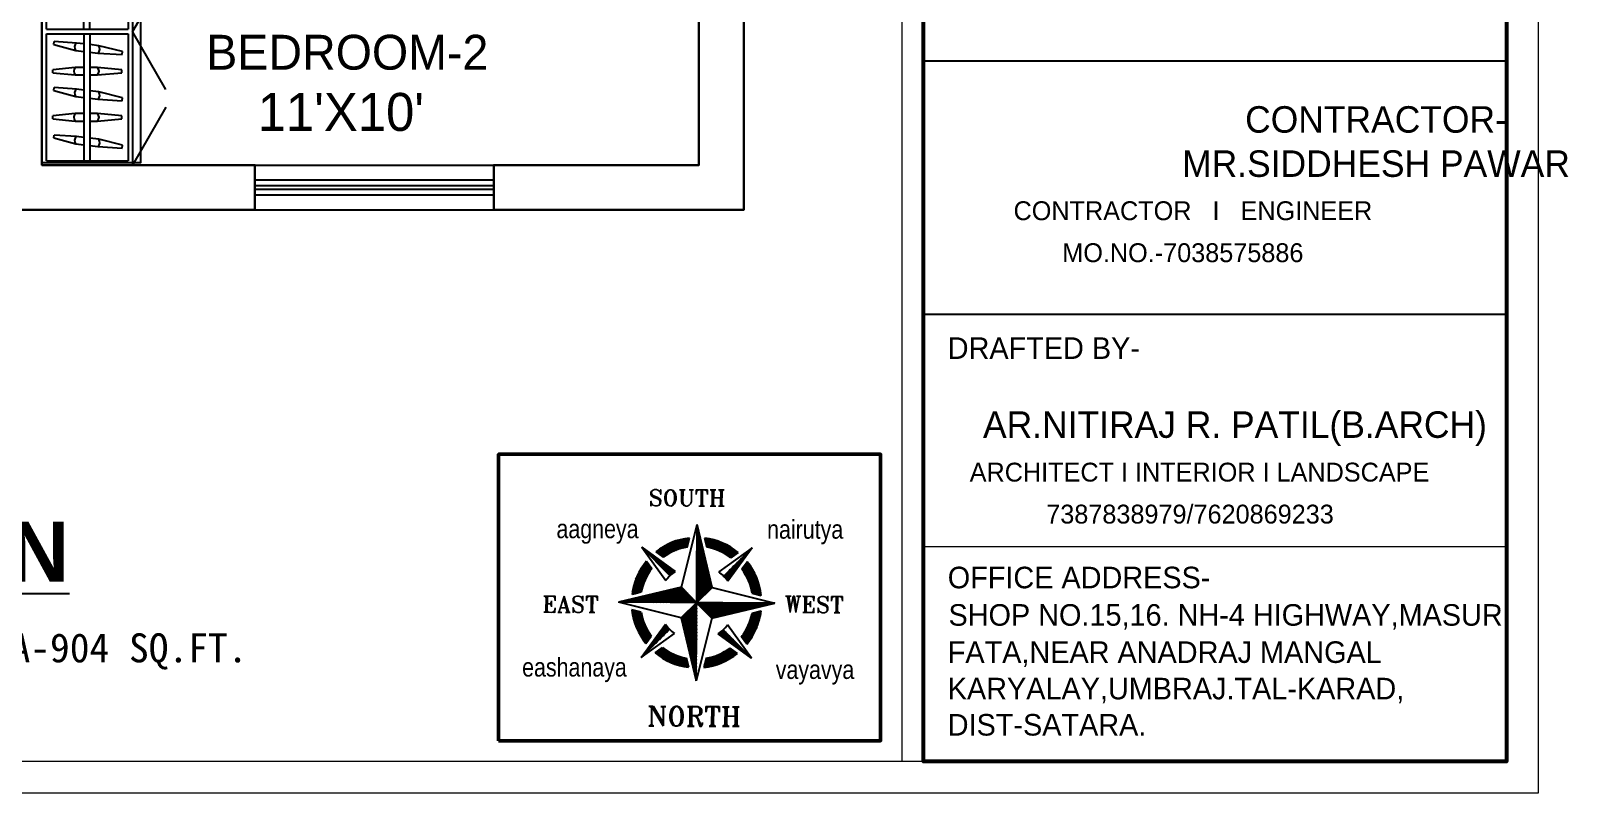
# Model space of a CAD drawing. Header units: feet. Extents: x 3867 to 6666, y -160 to 1574.
# Drawn here: x 6356.7 to 6665.7, y -160.3 to -7.2 of the extents above; entities that cross this region are included whole.
import ezdxf

# ---------------------------------------------------------------- set-up
doc = ezdxf.new("R2010")
doc.units = ezdxf.units.FT
for name, color, linetype in [('5', 5, 'Continuous'), ('NORTH', 7, 'Continuous'), ('PDF_0', 3, 'Continuous'), ('PDF_Text', 7, 'Continuous')]:
    doc.layers.add(name, color=color, linetype=linetype)
doc.layers.add('col text', color=1, linetype='Continuous', lineweight=9)
doc.styles.add('PDF Bahnschrift', font='')
doc.styles.add('ROMANT', font='romant', dxfattribs={"height": 4})
doc.styles.get("Standard").update_dxf_attribs({"font": 'arial.ttf'})
doc.styles.add('vsp1', font='swissc.ttf')
doc.styles.get('PDF Bahnschrift').set_extended_font_data('Bahnschrift')

# ---------------------------------------------------------------- blocks, each defined once
blk = doc.blocks.new('WD_WIN4')
for p, q in [((-0.5, 0.5), (0.5, 0.5)), ((-0.5, 0.12), (0.5, 0.12)), ((-0.5, -0.12), (0.5, -0.12)), ((-0.5, -0.5), (0.5, -0.5))]:
    blk.add_line(p, q)
blk = doc.blocks.new('edthterdh')
at = {"color": 0}
for p, q in [((14137.02, -1535.57), (14155.19, -1535.57)), ((14137.02, -1563.78), (14137.02, -1535.57)), ((14143.73, -1538.13), (14138.77, -1537.8)), ((14145.33, -1535.57), (14145.33, -1563.78)), ((14146.65, -1535.57), (14146.65, -1563.78)), ((14155.19, -1535.57), (14155.19, -1563.78)), ((14156.18, -1534.58), (14156.18, -1623.68)), ((14138.69, -1538.46), (14143.53, -1539.77)), ((14143.53, -1539.77), (14145.33, -1539.99)), ((14145.33, -1538.33), (14143.73, -1538.13)), ((14148.64, -1538.74), (14146.65, -1538.5)), ((14146.65, -1540.16), (14148.44, -1540.38)), ((14148.44, -1540.38), (14153.86, -1540.71)), ((14153.94, -1540.05), (14148.64, -1538.74)), ((14153.86, -1540.71), (14153.94, -1540.05)), ((14143.43, -1543.56), (14138.48, -1544.06)), ((14138.48, -1544.72), (14138.48, -1544.06)), ((14145.16, -1543.56), (14143.43, -1543.56)), ((14148.38, -1543.56), (14146.65, -1543.56)), ((14153.8, -1544.06), (14148.38, -1543.56)), ((14153.8, -1544.72), (14153.8, -1544.06)), ((14138.48, -1544.72), (14143.43, -1545.21)), ((14143.73, -1548.38), (14138.77, -1548.05)), ((14143.43, -1545.21), (14145.33, -1545.21)), ((14146.65, -1545.21), (14148.38, -1545.21)), ((14148.38, -1545.21), (14153.8, -1544.72)), ((14138.69, -1548.71), (14143.53, -1550.02)), ((14143.53, -1550.02), (14145.33, -1550.24)), ((14145.33, -1548.58), (14143.73, -1548.38)), ((14148.64, -1548.99), (14146.65, -1548.74)), ((14146.65, -1550.41), (14148.44, -1550.63)), ((14148.44, -1550.63), (14153.86, -1550.96)), ((14153.94, -1550.3), (14148.64, -1548.99)), ((14153.86, -1550.96), (14153.94, -1550.3)), ((14143.43, -1553.81), (14138.48, -1554.31)), ((14138.48, -1554.97), (14138.48, -1554.31)), ((14145.33, -1553.81), (14143.43, -1553.81)), ((14148.38, -1553.81), (14146.65, -1553.81)), ((14153.8, -1554.31), (14148.38, -1553.81)), ((14153.8, -1554.97), (14153.8, -1554.31)), ((14138.48, -1554.97), (14143.43, -1555.46)), ((14143.43, -1555.46), (14145.33, -1555.46)), ((14146.65, -1555.46), (14148.38, -1555.46)), ((14148.38, -1555.46), (14153.8, -1554.97)), ((14138.69, -1559.23), (14143.53, -1560.54)), ((14143.73, -1558.9), (14138.77, -1558.57)), ((14143.53, -1560.54), (14145.33, -1560.76)), ((14145.33, -1559.1), (14143.73, -1558.9)), ((14148.64, -1559.51), (14146.65, -1559.26)), ((14146.65, -1560.93), (14148.44, -1561.15)), ((14148.44, -1561.15), (14153.86, -1561.48)), ((14153.94, -1560.82), (14148.64, -1559.51)), ((14153.86, -1561.48), (14153.94, -1560.82)), ((14137.02, -1563.78), (14155.19, -1563.78)), ((14137.02, -1564.77), (14155.19, -1564.77)), ((14137.02, -1593.48), (14137.02, -1564.77)), ((14145.33, -1593.48), (14145.33, -1564.77)), ((14146.65, -1593.48), (14146.65, -1564.77)), ((14155.19, -1564.77), (14155.19, -1593.48)), ((14138.69, -1569.93), (14143.53, -1568.62)), ((14143.53, -1568.62), (14145.33, -1568.4)), ((14146.65, -1568.23), (14148.44, -1568.01)), ((14148.44, -1568.01), (14153.86, -1567.68)), ((14153.94, -1568.34), (14148.64, -1569.65)), ((14153.86, -1567.68), (14153.94, -1568.34)), ((14143.73, -1570.26), (14138.77, -1570.59)), ((14145.33, -1570.06), (14143.73, -1570.26)), ((14148.64, -1569.65), (14146.65, -1569.9)), ((14138.48, -1574.19), (14143.43, -1573.7)), ((14138.48, -1574.19), (14138.48, -1574.85)), ((14143.43, -1575.35), (14138.48, -1574.85)), ((14143.43, -1573.7), (14145.33, -1573.7)), ((14145.33, -1575.35), (14143.43, -1575.35)), ((14146.65, -1573.7), (14148.38, -1573.7)), ((14148.38, -1575.35), (14146.65, -1575.35)), ((14148.38, -1573.7), (14153.8, -1574.19)), ((14153.8, -1574.85), (14148.38, -1575.35)), ((14153.8, -1574.19), (14153.8, -1574.85)), ((14146.65, -1578.75), (14148.44, -1578.53)), ((14148.44, -1578.53), (14153.86, -1578.2)), ((14153.94, -1578.86), (14148.64, -1580.17)), ((14153.86, -1578.2), (14153.94, -1578.86)), ((14138.69, -1580.45), (14143.53, -1579.14)), ((14143.73, -1580.78), (14138.77, -1581.11)), ((14143.53, -1579.14), (14145.33, -1578.92)), ((14145.33, -1580.58), (14143.73, -1580.78)), ((14148.64, -1580.17), (14146.65, -1580.42)), ((14138.48, -1584.44), (14143.43, -1583.95)), ((14138.48, -1584.44), (14138.48, -1585.1)), ((14143.43, -1585.6), (14138.48, -1585.1)), ((14143.43, -1583.95), (14145.33, -1583.95)), ((14145.16, -1585.6), (14143.43, -1585.6)), ((14146.65, -1583.95), (14148.38, -1583.95)), ((14148.38, -1585.6), (14146.65, -1585.6)), ((14148.38, -1583.95), (14153.8, -1584.44)), ((14153.8, -1585.1), (14148.38, -1585.6)), ((14153.8, -1584.44), (14153.8, -1585.1)), ((14146.65, -1589), (14148.44, -1588.78)), ((14148.44, -1588.78), (14153.86, -1588.45)), ((14153.94, -1589.11), (14148.64, -1590.42)), ((14153.86, -1588.45), (14153.94, -1589.11)), ((14138.69, -1590.7), (14143.53, -1589.39)), ((14143.73, -1591.03), (14138.77, -1591.36)), ((14143.53, -1589.39), (14145.33, -1589.17)), ((14145.33, -1590.83), (14143.73, -1591.03)), ((14148.64, -1590.42), (14146.65, -1590.67)), ((14137.02, -1593.48), (14155.19, -1593.48)), ((14137.02, -1594.47), (14155.19, -1594.47)), ((14137.02, -1622.69), (14137.02, -1594.47)), ((14145.33, -1594.47), (14145.33, -1622.69)), ((14146.65, -1594.47), (14146.65, -1622.69)), ((14155.19, -1594.47), (14155.19, -1622.69)), ((14138.69, -1596.87), (14143.53, -1598.18)), ((14143.73, -1596.54), (14138.77, -1596.21)), ((14143.53, -1598.18), (14145.33, -1598.4)), ((14145.33, -1596.74), (14143.73, -1596.54)), ((14148.64, -1597.15), (14146.65, -1596.9)), ((14146.65, -1598.57), (14148.44, -1598.79)), ((14148.44, -1598.79), (14153.86, -1599.12)), ((14153.94, -1598.46), (14148.64, -1597.15)), ((14153.86, -1599.12), (14153.94, -1598.46)), ((14143.43, -1601.97), (14138.48, -1602.47)), ((14138.48, -1603.13), (14138.48, -1602.47)), ((14145.16, -1601.97), (14143.43, -1601.97)), ((14148.38, -1601.97), (14146.65, -1601.97)), ((14153.8, -1602.47), (14148.38, -1601.97)), ((14153.8, -1603.13), (14153.8, -1602.47)), ((14138.48, -1603.13), (14143.43, -1603.62)), ((14143.43, -1603.62), (14145.33, -1603.62)), ((14146.65, -1603.62), (14148.38, -1603.62)), ((14148.38, -1603.62), (14153.8, -1603.13)), ((14138.69, -1607.12), (14143.53, -1608.43)), ((14143.73, -1606.79), (14138.77, -1606.46)), ((14143.53, -1608.43), (14145.33, -1608.65)), ((14145.33, -1606.99), (14143.73, -1606.79)), ((14148.64, -1607.4), (14146.65, -1607.15)), ((14146.65, -1608.82), (14148.44, -1609.04)), ((14148.44, -1609.04), (14153.86, -1609.37)), ((14153.94, -1608.71), (14148.64, -1607.4)), ((14153.86, -1609.37), (14153.94, -1608.71)), ((14143.43, -1612.22), (14138.48, -1612.72)), ((14138.48, -1613.38), (14138.48, -1612.72)), ((14145.33, -1612.22), (14143.43, -1612.22)), ((14148.38, -1612.22), (14146.65, -1612.22)), ((14153.8, -1612.72), (14148.38, -1612.22)), ((14153.8, -1613.38), (14153.8, -1612.72)), ((14138.48, -1613.38), (14143.43, -1613.87)), ((14143.43, -1613.87), (14145.33, -1613.87)), ((14146.65, -1613.87), (14148.38, -1613.87)), ((14148.38, -1613.87), (14153.8, -1613.38)), ((14138.69, -1617.64), (14143.53, -1618.95)), ((14143.73, -1617.31), (14138.77, -1616.98)), ((14143.53, -1618.95), (14145.33, -1619.17)), ((14145.33, -1617.51), (14143.73, -1617.31)), ((14148.64, -1617.92), (14146.65, -1617.67)), ((14146.65, -1619.34), (14148.44, -1619.56)), ((14148.44, -1619.56), (14153.86, -1619.89)), ((14153.94, -1619.23), (14148.64, -1617.92)), ((14153.86, -1619.89), (14153.94, -1619.23)), ((14137.02, -1622.69), (14155.19, -1622.69)), ((14136.03, -1623.68), (14156.18, -1623.68))]:
    blk.add_line(p, q, dxfattribs=at)
at = {"linetype": 'ByBlock'}
for p, q in [((14138.69, -1538.46), (14138.77, -1537.8)), ((14138.69, -1548.71), (14138.77, -1548.05)), ((14138.69, -1559.23), (14138.77, -1558.57)), ((14138.69, -1569.93), (14138.77, -1570.59)), ((14138.69, -1580.45), (14138.77, -1581.11)), ((14138.69, -1590.7), (14138.77, -1591.36)), ((14138.69, -1596.87), (14138.77, -1596.21)), ((14138.69, -1607.12), (14138.77, -1606.46)), ((14138.69, -1617.64), (14138.77, -1616.98))]:
    blk.add_line(p, q, dxfattribs=at)
at = {"color": 253, "linetype": 'ByBlock'}
for p, q in [((14163.6, -1547.44), (14156.18, -1534.58)), ((14163.6, -1551.41), (14156.18, -1564.28)), ((14163.6, -1577.14), (14156.18, -1564.28)), ((14163.6, -1581.11), (14156.18, -1593.98)), ((14163.6, -1606.84), (14156.18, -1593.98)), ((14163.6, -1610.81), (14156.18, -1623.68))]:
    blk.add_line(p, q, dxfattribs=at)
blk.add_lwpolyline([(14158.03, -1534.58), (14136.03, -1534.58), (14136.03, -1623.08), (14158.03, -1623.08)], close=True)
at = {"color": 0}
for centre, start, end in [((14144.49, -1539.06), 129.2745, 216.4801), ((14147.68, -1539.46), 309.2745, 36.4801), ((14144.3, -1544.39), 136.3972, 223.6028), ((14147.52, -1544.39), 316.3972, 43.6028), ((14144.49, -1549.31), 129.2745, 216.4801), ((14147.68, -1549.71), 309.2745, 36.4801), ((14144.3, -1554.64), 136.3972, 223.6028), ((14147.52, -1554.64), 316.3972, 43.6028), ((14144.49, -1559.83), 129.2745, 216.4801), ((14147.68, -1560.23), 309.2745, 36.4801), ((14144.49, -1569.34), 143.5199, 230.7255), ((14147.68, -1568.94), 323.5199, 50.7255), ((14144.3, -1574.52), 136.3972, 223.6028), ((14147.52, -1574.52), 316.3972, 43.6028), ((14147.68, -1579.46), 323.5199, 50.7255), ((14144.49, -1579.86), 143.5199, 230.7255), ((14144.3, -1584.77), 136.3972, 223.6028), ((14147.52, -1584.77), 316.3972, 43.6028), ((14147.68, -1589.71), 323.5199, 50.7255), ((14144.49, -1590.11), 143.5199, 230.7255), ((14144.49, -1597.47), 129.2745, 216.4801), ((14147.68, -1597.86), 309.2745, 36.4801), ((14144.3, -1602.8), 136.3972, 223.6028), ((14147.52, -1602.8), 316.3972, 43.6028), ((14144.49, -1607.72), 129.2745, 216.4801), ((14147.68, -1608.11), 309.2745, 36.4801), ((14144.3, -1613.05), 136.3972, 223.6028), ((14147.52, -1613.05), 316.3972, 43.6028), ((14144.49, -1618.24), 129.2745, 216.4801), ((14147.68, -1618.63), 309.2745, 36.4801)]:
    blk.add_arc(centre, 1.2, start, end, dxfattribs=at)
blk = doc.blocks.new('*X23')
at = {"color": 0}
for p, q in [((15770, 222811), (16019, 223060)), ((15865, 222694), (16344, 223173)), ((15960, 222577), (16641, 223258)), ((16056, 222460), (16918, 223323)), ((16151, 222343), (17179, 223371)), ((16349, 222330), (17426, 223406)), ((16667, 222435), (17662, 223430)), ((16956, 222512), (17888, 223444)), ((17223, 222567), (18106, 223449)), ((17474, 222606), (18315, 223447)), ((17712, 222631), (18518, 223438)), ((17938, 222645), (18715, 223422)), ((18154, 222650), (18906, 223401)), ((18362, 222645), (18863, 223146)), ((18562, 222633), (18605, 222676)), ((20363, 222312), (20854, 222803)), ((20368, 222529), (20711, 222873)), ((20372, 222746), (20566, 222940)), ((20377, 222963), (20417, 223003)), ((20398, 222136), (20993, 222731)), ((20540, 222065), (21129, 222655)), ((12640, 219681), (14816, 221857)), ((12686, 219939), (14757, 222010)), ((12848, 219677), (14874, 221703)), ((12903, 220368), (14698, 222164)), ((13271, 220948), (14640, 222317)), ((14879, 221496), (14933, 221550)), ((20678, 221991), (21263, 222576)), ((20812, 221914), (21393, 222494)), ((20943, 221832), (21521, 222410)), ((21071, 221748), (21646, 222323)), ((21196, 221661), (21768, 222233)), ((21317, 221570), (21887, 222140)), ((21436, 221476), (22004, 222044)), ((21551, 221379), (22118, 221946)), ((21663, 221279), (22229, 221845)), ((21772, 221176), (22338, 221742)), ((21878, 221070), (22444, 221636)), ((21981, 220961), (22547, 221527)), ((22081, 220848), (22648, 221415)), ((22177, 220733), (22746, 221301)), ((13055, 219672), (14099, 220715)), ((13263, 219667), (13638, 220042)), ((22363, 220707), (22841, 221185)), ((22707, 220838), (22934, 221065)), ((23025, 219247), (23639, 219861)), ((23080, 219090), (23702, 219712)), ((23131, 218928), (23762, 219560)), ((23177, 218763), (23818, 219404)), ((23218, 218592), (23871, 219244)), ((23255, 218416), (23919, 219081)), ((23286, 218235), (23964, 218913)), ((23311, 218048), (24005, 218742)), ((23329, 217855), (24041, 218566)), ((23341, 217654), (24072, 218385)), ((12145, 217489), (12691, 218034)), ((12148, 217279), (12828, 217959)), ((12151, 217707), (12554, 218110)), ((12157, 217076), (12963, 217883)), ((12165, 217933), (12417, 218185)), ((12172, 216880), (12949, 217657)), ((12189, 218169), (12280, 218260)), ((12194, 216689), (12945, 217441)), ((12220, 216503), (12950, 217233)), ((12252, 216323), (12962, 217033)), ((23334, 217011), (24134, 217811)), ((23341, 217229), (24119, 218008)), ((23345, 217446), (24098, 218199)), ((23471, 216935), (24143, 217608)), ((23608, 216860), (24145, 217397)), ((23745, 216785), (24139, 217179)), ((12288, 216147), (12981, 216840)), ((12329, 215976), (13007, 216653)), ((12374, 215809), (13038, 216473)), ((12423, 215645), (13075, 216297)), ((12476, 215486), (13116, 216127)), ((12532, 215330), (13163, 215961)), ((12592, 215178), (13214, 215800)), ((12655, 215029), (13269, 215643)), ((23882, 216710), (24125, 216953)), ((24019, 216635), (24100, 216716)), ((13455, 213708), (13947, 214200)), ((13551, 213591), (14119, 214159)), ((21420, 213187), (23455, 215222)), ((21478, 213033), (23662, 215218)), ((21537, 212880), (23594, 214937)), ((21596, 212727), (23372, 214503)), ((22135, 214114), (23247, 215227)), ((22636, 214827), (23040, 215231)), ((13362, 213827), (13604, 214069)), ((13649, 213477), (14216, 214044)), ((13750, 213366), (14316, 213932)), ((13853, 213257), (14419, 213823)), ((13959, 213151), (14525, 213717)), ((14068, 213048), (14634, 213614)), ((14179, 212947), (14746, 213514)), ((14294, 212849), (14862, 213417)), ((14410, 212754), (14980, 213324)), ((14530, 212661), (15102, 213233)), ((14652, 212571), (15227, 213146)), ((14777, 212484), (15355, 213062)), ((14905, 212400), (15486, 212981)), ((15036, 212318), (15621, 212904)), ((15169, 212240), (15759, 212829)), ((15306, 212164), (15901, 212759)), ((21361, 213340), (21481, 213460)), ((21689, 212608), (22987, 213906)), ((15445, 212091), (15928, 212574)), ((15588, 212022), (15923, 212357)), ((15733, 211956), (15918, 212140)), ((15883, 211893), (15913, 211923)), ((17396, 211497), (18149, 212250)), ((17413, 211726), (17941, 212254)), ((17587, 211476), (18366, 212254)), ((17670, 212195), (17740, 212265)), ((17784, 211460), (18592, 212269)), ((17987, 211452), (18830, 212295)), ((18197, 211450), (19082, 212335)), ((18415, 211456), (19351, 212391)), ((18642, 211470), (19641, 212469)), ((18879, 211495), (19961, 212577)), ((19127, 211530), (20146, 212549)), ((19388, 211580), (20241, 212432)), ((19666, 211645), (20336, 212315)), ((19965, 211732), (20431, 212198)), ((20291, 211846), (20526, 212081))]:
    blk.add_line(p, q, dxfattribs=at)

msp = doc.modelspace()

# ---------------------------------------------------------------- linework, layer by layer
at = {"lineweight": -3}
for p, q in [((6499.99, 391.85), (6499.99, -43.15)), ((6358.99, 210.35), (6358.99, -34.15)), ((6490.99, 85.85), (6490.99, -34.15)), ((6358.99, -34.15), (6490.99, -34.15)), ((6211.99, -43.15), (6499.99, -43.15))]:
    msp.add_line(p, q, dxfattribs=at)
for p, q in [((6536.11, -13.17), (6653.28, -13.17)), ((6536.11, -64.05), (6653.28, -64.05))]:
    msp.add_line(p, q)
at = {"lineweight": 53}
msp.add_lwpolyline([(6536.11, 458.63), (6653.28, 458.63), (6653.28, -153.93), (6536.11, -153.93)], close=True, dxfattribs=at)
at = {"lineweight": 30}
for points in [[(6349.99, -43.15), (6401.77, -43.15), (6401.77, -34.15), (6358.99, -34.15), (6358.99, 210.35), (6354.49, 210.35), (6354.49, 15.35), (6349.99, 15.35), (6349.99, 10.85)], [(6449.77, -43.15), (6499.99, -43.15), (6499.99, -0.1), (6490.99, -0.1), (6490.99, -34.15), (6449.77, -34.15)]]:
    msp.add_lwpolyline(points, close=True, dxfattribs=at)
at = {"lineweight": 50}
msp.add_lwpolyline([(6450.74, -149.74), (6527.49, -149.74), (6527.49, -92.22), (6450.74, -92.22)], close=True, dxfattribs=at)
at = {"layer": '5'}
for p, q in [((6401.77, -43.15), (6401.77, -34.15)), ((6449.77, -43.15), (6449.77, -34.15))]:
    msp.add_line(p, q, dxfattribs=at)
at = {"layer": 'NORTH'}
for p, q in [((6487.48, -118.91), (6490.65, -106.33)), ((6490.41, -137.7), (6490.65, -106.33)), ((6493.36, -119.23), (6490.64, -107.71)), ((6493.64, -118.96), (6490.65, -106.33)), ((6493.5, -119.09), (6490.65, -107.02)), ((6479.53, -110.84), (6484.33, -117.58)), ((6485.18, -116.58), (6479.53, -110.84)), ((6479.53, -110.84), (6486.19, -115.75)), ((6488.61, -110.85), (6489.07, -109.03)), ((6492.82, -119.76), (6490.62, -110.46)), ((6492.68, -119.9), (6490.62, -111.15)), ((6493.09, -119.5), (6490.63, -109.08)), ((6492.96, -119.63), (6490.63, -109.77)), ((6493.23, -119.36), (6490.64, -108.4)), ((6492.62, -110.88), (6492.19, -109.05)), ((6501.71, -111.01), (6494.97, -115.82)), ((6495.97, -116.67), (6501.71, -111.01)), ((6501.71, -111.01), (6496.8, -117.68)), ((6480.25, -111.58), (6486.05, -115.85)), ((6480.47, -113.67), (6481.53, -115.15)), ((6480.98, -112.31), (6485.92, -115.95)), ((6481.71, -113.05), (6485.78, -116.05)), ((6482.34, -111.83), (6483.8, -112.9)), ((6482.43, -113.79), (6485.65, -116.16)), ((6492.28, -120.3), (6490.6, -113.21)), ((6492.14, -120.44), (6490.6, -113.9)), ((6492.55, -120.03), (6490.61, -111.84)), ((6492.41, -120.17), (6490.61, -112.53)), ((6498.76, -113.92), (6496.39, -117.14)), ((6499.5, -113.19), (6496.5, -117.27)), ((6500.23, -112.46), (6496.6, -117.4)), ((6500.97, -111.74), (6496.7, -117.54)), ((6498.88, -111.96), (6497.4, -113.01)), ((6500.72, -113.83), (6499.64, -115.29)), ((6483.16, -114.53), (6485.52, -116.27)), ((6483.88, -115.26), (6485.4, -116.38)), ((6484.61, -116), (6485.28, -116.49)), ((6491.59, -120.97), (6490.57, -116.65)), ((6491.46, -121.11), (6490.57, -117.34)), ((6491.87, -120.7), (6490.58, -115.28)), ((6491.73, -120.84), (6490.58, -115.97)), ((6492, -120.57), (6490.59, -114.59)), ((6497.29, -115.37), (6496.17, -116.88)), ((6498.02, -114.64), (6496.28, -117.01)), ((6487.48, -118.91), (6474.85, -121.9)), ((6487.61, -119.05), (6475.54, -121.9)), ((6487.74, -119.18), (6476.22, -121.91)), ((6487.88, -119.32), (6476.91, -121.91)), ((6479.4, -119.93), (6477.57, -120.36)), ((6488.01, -119.46), (6477.6, -121.92)), ((6488.15, -119.59), (6478.29, -121.92)), ((6488.28, -119.73), (6478.98, -121.93)), ((6488.41, -119.87), (6479.66, -121.93)), ((6488.55, -120), (6480.35, -121.94)), ((6488.68, -120.14), (6481.04, -121.94)), ((6488.82, -120.27), (6481.73, -121.95)), ((6488.95, -120.41), (6482.42, -121.95)), ((6490.53, -122.02), (6487.48, -118.91)), ((6490.53, -122.02), (6493.64, -118.96)), ((6491.05, -121.51), (6490.55, -119.41)), ((6490.91, -121.64), (6490.55, -120.09)), ((6491.32, -121.24), (6490.56, -118.03)), ((6491.19, -121.37), (6490.56, -118.72)), ((6493.64, -118.96), (6506.22, -122.14)), ((6501.7, -120.1), (6503.52, -120.56)), ((6506.22, -122.14), (6474.85, -121.9)), ((6487.43, -125.07), (6474.85, -121.9)), ((6479.37, -123.94), (6477.54, -123.48)), ((6489.09, -120.55), (6483.11, -121.96)), ((6489.22, -120.68), (6483.79, -121.97)), ((6489.35, -120.82), (6484.48, -121.97)), ((6489.49, -120.96), (6485.17, -121.98)), ((6489.62, -121.09), (6485.86, -121.98)), ((6489.76, -121.23), (6486.55, -121.99)), ((6489.89, -121.36), (6487.23, -121.99)), ((6490.53, -122.02), (6487.43, -125.07)), ((6490.02, -121.5), (6487.92, -122)), ((6490.16, -121.64), (6488.61, -122)), ((6489.06, -123.46), (6490.48, -129.44)), ((6489.2, -123.33), (6490.48, -128.76)), ((6490.29, -121.77), (6489.3, -122.01)), ((6489.33, -123.2), (6490.49, -128.07)), ((6489.47, -123.06), (6490.49, -127.38)), ((6489.61, -122.93), (6490.5, -126.69)), ((6489.74, -122.79), (6490.5, -126)), ((6489.88, -122.66), (6490.51, -125.32)), ((6490.43, -121.91), (6489.99, -122.01)), ((6490.02, -122.53), (6490.51, -124.63)), ((6490.15, -122.39), (6490.52, -123.94)), ((6490.29, -122.26), (6490.52, -123.25)), ((6490.42, -122.12), (6490.53, -122.56)), ((6490.53, -122.02), (6493.59, -125.12)), ((6490.78, -121.78), (6490.54, -120.78)), ((6490.64, -121.91), (6490.54, -121.47)), ((6490.64, -122.13), (6491.08, -122.02)), ((6490.77, -122.26), (6491.77, -122.03)), ((6490.91, -122.4), (6492.46, -122.03)), ((6491.04, -122.53), (6493.14, -122.04)), ((6491.18, -122.67), (6493.83, -122.04)), ((6491.31, -122.81), (6494.52, -122.05)), ((6491.44, -122.94), (6495.21, -122.05)), ((6491.58, -123.08), (6495.9, -122.06)), ((6491.71, -123.21), (6496.58, -122.06)), ((6491.85, -123.35), (6497.27, -122.07)), ((6491.98, -123.49), (6497.96, -122.07)), ((6492.11, -123.62), (6498.65, -122.08)), ((6492.25, -123.76), (6499.34, -122.09)), ((6492.38, -123.9), (6500.02, -122.09)), ((6492.52, -124.03), (6500.71, -122.1)), ((6492.65, -124.17), (6501.4, -122.1)), ((6492.79, -124.3), (6502.09, -122.11)), ((6492.92, -124.44), (6502.78, -122.11)), ((6493.05, -124.58), (6503.47, -122.12)), ((6493.19, -124.71), (6504.15, -122.12)), ((6493.32, -124.85), (6504.84, -122.13)), ((6493.46, -124.99), (6505.53, -122.13)), ((6493.59, -125.12), (6506.22, -122.14)), ((6479.36, -133.02), (6484.26, -126.36)), ((6480.09, -132.3), (6484.36, -126.5)), ((6480.83, -131.57), (6484.46, -126.63)), ((6487.43, -125.07), (6490.41, -137.7)), ((6487.56, -124.94), (6490.42, -137.01)), ((6487.7, -124.81), (6490.42, -136.33)), ((6487.84, -124.67), (6490.43, -135.64)), ((6487.97, -124.54), (6490.43, -134.95)), ((6488.11, -124.4), (6490.44, -134.26)), ((6488.25, -124.27), (6490.44, -133.57)), ((6488.38, -124.14), (6490.45, -132.89)), ((6488.52, -124), (6490.45, -132.2)), ((6488.65, -123.87), (6490.46, -131.51)), ((6488.79, -123.73), (6490.46, -130.82)), ((6488.93, -123.6), (6490.47, -130.13)), ((6493.59, -125.12), (6490.41, -137.7)), ((6501.54, -133.19), (6496.73, -126.45)), ((6501.67, -124.11), (6503.5, -123.68)), ((6485.1, -127.37), (6479.36, -133.02)), ((6479.36, -133.02), (6486.1, -128.22)), ((6480.35, -130.21), (6481.42, -128.75)), ((6481.57, -130.84), (6484.57, -126.77)), ((6482.31, -130.12), (6484.68, -126.9)), ((6483.04, -129.39), (6484.78, -127.03)), ((6483.78, -128.67), (6484.9, -127.15)), ((6484.52, -127.94), (6485.01, -127.27)), ((6501.54, -133.19), (6494.87, -128.29)), ((6500.81, -132.46), (6495.01, -128.19)), ((6500.09, -131.72), (6495.15, -128.09)), ((6499.36, -130.98), (6495.28, -127.98)), ((6498.63, -130.24), (6495.41, -127.87)), ((6497.91, -129.51), (6495.54, -127.77)), ((6497.18, -128.77), (6495.67, -127.65)), ((6496.46, -128.03), (6495.79, -127.54)), ((6495.88, -127.45), (6501.54, -133.19)), ((6500.59, -130.36), (6499.54, -128.89)), ((6482.19, -132.08), (6483.66, -131.02)), ((6498.72, -132.2), (6497.26, -131.13)), ((6488.44, -133.15), (6488.87, -134.98)), ((6492.45, -133.18), (6491.99, -135.01))]:
    msp.add_line(p, q, dxfattribs=at)
for radius, start, end in [(13.07, 96.4075, 128.8014), (11.33, 99.7567, 126.452), (13.07, 50.3148, 82.7087), (11.33, 52.6642, 79.3595), (13.07, 140.3148, 172.7087), (13.07, 6.4075, 38.8014), (11.33, 142.6642, 169.3595), (7.62, 124.6872, 144.429), (7.62, 34.6872, 54.429), (11.33, 9.7567, 36.452), (13.07, 186.4075, 218.8014), (11.33, 189.7567, 216.452), (7.62, 214.6872, 234.429), (7.62, 304.6872, 324.429), (11.33, 322.6642, 349.3595), (13.07, 320.3148, 352.7087), (13.07, 230.3148, 262.7087), (11.33, 232.6642, 259.3595), (13.07, 276.4075, 308.8014), (11.33, 279.7567, 306.452)]:
    msp.add_arc((6490.53, -122.02), radius, start, end, dxfattribs=at)
at = {"layer": 'PDF_0', "color": 7, "lineweight": 0}
for points in [[(6154.97, -160.29), (6154.97, 465.23), (6659.64, 465.23), (6659.64, 321.75), (6659.64, -160.29)], [(6653.28, 458.63), (6653.28, -153.93), (6164.3, -153.93), (6164.3, 458.63)]]:
    msp.add_lwpolyline(points, close=True, dxfattribs=at)
for points in [[(6531.79, 458.63), (6531.79, -153.93)], [(6536.11, 321.75), (6536.11, -153.93), (6536.11, 458.63)], [(6536.11, -110.72), (6653.28, -110.72)]]:
    msp.add_lwpolyline(points, dxfattribs=at)

# ---------------------------------------------------------------- block references
at = {"lineweight": 40, "xscale": 0.9039600000000001, "yscale": 0.9039600000000001, "zscale": 0.9039600000000001}
msp.add_blockref('edthterdh', (-6419.42, 1433.59), dxfattribs=at)
at = {"layer": '5', "xscale": 48, "yscale": 3, "zscale": 48, "rotation": 180}
msp.add_blockref('WD_WIN4', (6425.77, -38.65), dxfattribs=at)
at = {"layer": 'NORTH', "xscale": 0.0021785643963039, "yscale": 0.0021785643963039, "zscale": 0.0021785643963039, "rotation": 14.55809799115285}
msp.add_blockref('*X23', (6571.35, -590.47), dxfattribs=at)

# ---------------------------------------------------------------- texts
at = {"color": 5, "attachment_point": 1}
for s, insert, char_height in [('\\pxqc;{\\fArial|b1|i0|c0|p34;\\L\\C159;\\c7222306;GROUND FLOOR PLAN}', (6170.13, -105.77), 12), ('\\pxqc;{\\f@MS Gothic|b0|i0|c128|p49;\\C176;BUILT-UP AREA-\\f@MS Gothic|b0|i0|c0|p49;904\\f@MS Gothic|b0|i0|c128|p49; SQ.FT.}', (6252.35, -128.17), 5.832)]:
    msp.add_mtext_dynamic_manual_height_columns(s, width=200.6515, gutter_width=0.972, heights=[0], dxfattribs=dict(at, insert=insert, char_height=char_height))
at = {"layer": 'col text', "char_height": 3.7525, "width": 15.6719, "attachment_point": 1, "style": 'vsp1'}
for s, insert in [('\\pt4.0759;aagneya', (6462.37, -105.31)), ('\\pt8.5357;nairutya', (6504.69, -105.42)), ('\\pt4.0759;eashanaya', (6455.47, -133.1)), ('\\pt4.0759;vayavya', (6506.43, -133.58))]:
    msp.add_mtext(s, dxfattribs=dict(at, insert=insert))
at = {"layer": 'NORTH', "style": 'ROMANT'}
for s, p in [('SOUTH', (6480.92, -102.58)), ('EAST', (6459.55, -123.95)), ('WEST', (6508.22, -123.99))]:
    msp.add_text(s, height=3.268, rotation=359.7136, dxfattribs=at).set_placement(p)
at = {"layer": 'NORTH', "color": 3, "style": 'ROMANT'}
msp.add_text('NORTH', height=3.921, rotation=359.7136, dxfattribs=at).set_placement((6480.6, -146.75))
at = {"layer": 'PDF_Text', "insert": (6474.53, -7.97), "char_height": 7.6354, "width": 110.9724, "attachment_point": 3, "style": 'PDF Bahnschrift'}
msp.add_mtext("\\pxqc;{\\H0.91678x; BEDROOM-2}\\P11'X10'", dxfattribs=at)
at = {"layer": 'PDF_Text', "color": 172, "true_color": 0x0000b8, "attachment_point": 7, "style": 'PDF Bahnschrift'}
for s, insert, char_height in [('\\pxqc;CONTRACTOR-\\PMR.SIDDHESH PAWAR', (6588.08, -36.58), 5.3234), ('CONTRACTOR   I   ENGINEER', (6554.21, -45.25), 3.7895), ('MO.NO.-7038575886', (6564, -53.68), 3.7895), ('AR.NITIRAJ R. PATIL(B.ARCH)', (6548.07, -90.52), 5.3234), ('ARCHITECT I INTERIOR I LANDSCAPE', (6545.4, -97.75), 3.7895), ('7387838979/7620869233', (6560.78, -106.18), 3.7895)]:
    msp.add_mtext(s, dxfattribs=dict(at, insert=insert, char_height=char_height))
at = {"layer": 'PDF_Text', "char_height": 4.3309, "attachment_point": 7, "style": 'PDF Bahnschrift'}
for s, insert in [('DRAFTED BY-', (6540.99, -73.06)), ('OFFICE ADDRESS-', (6540.99, -119.19)), ('SHOP NO.15,16. NH-4 HIGHWAY,MASUR', (6541.14, -127.45)), ('FATA,NEAR ANADRAJ MANGAL', (6540.99, -134.92)), ('KARYALAY,UMBRAJ.TAL-KARAD,', (6540.99, -142.24)), ('DIST-SATARA.', (6540.99, -148.77))]:
    msp.add_mtext(s, dxfattribs=dict(at, insert=insert))

doc.saveas('drawing.dxf')
